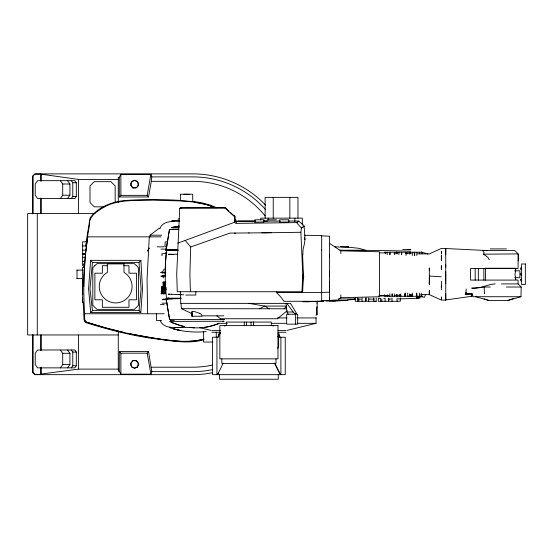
<?xml version="1.0" encoding="UTF-8"?>
<svg xmlns="http://www.w3.org/2000/svg" width="553" height="553" viewBox="0 0 553 553"><rect width="100%" height="100%" fill="white"/><g stroke="black" fill="none" stroke-linecap="round" stroke-linejoin="round"><path stroke-width="0.83" d="M33.007 334.959L33.007 372.473L34.936 374.402L40.777 374.402L41.15 374.07L41.15 367.268M41.15 350.263L41.157 334.959M82.632 298.178L82.632 300.597L82.632 297.493M82.632 279.555L82.632 281.677M253.53 325.606L253.537 322.074L253.53 325.606L254.166 325.606M321.659 250.537L321.659 250.06M329.553 299.284L329.553 298.095M329.553 292.447L329.553 289.171M329.553 287.442L329.553 285.659M329.553 283.827L329.553 281.961M329.553 276.21L329.553 274.267M329.553 272.76L329.553 271.91M329.553 257.477L329.553 254.961M362.07 301.288L362.07 297.963M355.268 297.963L355.268 301.288L365.471 301.288L365.471 297.963M381.846 301.288L381.846 299.201M394.407 253.896L394.407 252.237L390.086 252.237L390.086 254.636M404.941 293.104L404.941 296.297L404.941 294.638L404.941 296.297L400.614 296.297L400.614 294.638M406.047 253.896L406.047 252.237L401.727 252.237L401.727 254.636M416.616 294.638L416.575 296.297L412.255 296.297L412.255 294.638M429.322 294.155L429.322 290.636L429.322 294.631L441.377 300.079L445.746 300.079L445.746 293.477M429.322 270.465L429.322 268.081L429.322 276.03M441.377 299.629L441.391 296.947L441.377 298.959M441.377 289.717L441.377 285.707M445.746 299.588L445.746 299.954L471.723 296.297L471.723 293.809L465.488 293.809L465.343 294.486L471.723 293.809L471.723 296.297M445.746 283.717L445.746 264.666M445.746 254.774L445.725 248.518L441.377 248.456L429.322 253.896L417.391 253.868M246.583 325.606L246.597 322.074M251.228 325.606L250.972 322.074M355.351 299.263L354.597 299.38L354.597 298.751M398.084 298.917L414.577 298.433L416.914 298.178L416.955 297.507M396.881 252.237L397.102 253.834M409.787 294.701L409.78 296.297L407.734 296.297L407.734 293.104M416.582 294.652L416.575 296.297L416.575 293.104M419.45 293.104L419.45 296.297L421.393 296.297L421.4 294.701M429.446 276.051L429.328 284.214L429.446 276.051L441.377 276.797M83.8 286.572L84.049 273.949L85.342 255.894A384.964 384.439 0 0 1 87.761 236.857C83.766 262.267 82.915 288.113 84.699 313.758M82.68 282.058L82.653 291.666M421.421 296.297L421.448 294.701M422.015 253.834L422.015 252.237L414.695 252.237L414.729 255.438M317.298 301.129L317.256 302.795L316.8 302.802M181.011 298.171L166.529 298.171C164.794 282.293 164.759 266.242 166.529 250.364L178.128 250.364M165.16 274.26L165.506 262.288L166.557 250.364M185.2 240.424L190.688 246.97L189.886 274.267L190.398 291.728M189.479 207.645L182.739 207.375L179.739 208.329L176.704 274.267L177.278 291.728L302.664 291.728L303.417 274.267L302.719 258.189A12.256 1.825 87 0 1 302.671 254.636M316.89 306.804L316.634 310.233M414.653 253.896L414.722 252.237M301.986 291.728L302.781 274.267L300.867 232.281L301.426 228.057L304.337 226.039L298.807 221.062L288.528 221.062M149.282 236.857L147.063 279.23L147.665 313.758M166.052 250.156L166.1 249.12M195.914 291.728L195.741 295.053L185.684 295.053M465.343 294.486L465.889 293.809L466.158 288.991M163.895 289.675L163.66 293.871L163.017 290.014L163.377 287.802M164.303 288.88L164.193 290.913L164.635 290.913L164.559 289.558M165.451 249.12L165.395 250.156L167.49 250.156M234.728 222.202L234.431 216.562L225.202 208.211L225.154 207.465L228.804 211.052M465.488 293.809L465.889 293.809L465.992 292.178M90.595 260.345L88.577 288.811L90.706 312.556L140.821 312.556L142.515 288.811L140.884 260.345L90.595 260.345L92.462 262.399L138.99 262.399L140.884 260.345M475.67 296.719L488.769 300.459L507.889 300.459L520.988 296.719L521.196 287.028L518.078 283.91L501.46 283.91M83.261 267.113L83.544 263.767M92.462 262.399L89.994 288.797L92.434 310.62L90.706 312.556M140.821 312.556L139.059 310.62L141.098 288.804L138.99 262.399M151.287 181.336L151.805 176.891L150.9 174.354L120.879 174.354L119.282 177.389L119.282 196.958L148.536 196.958L151.287 181.336L192.79 181.336A92.932 92.932 0 0 1 265.136 215.933M163.536 284.94L163.875 282.168L163.024 282.168L163.232 289.71L165.306 289.71M164.469 289.71L163.812 285.853L164.276 282.168M166.259 249.562L169.384 229.564L178.184 229.371M166.66 250.156L166.19 250.779L166.28 250.156M515.244 271.378L515.79 269.062L514.995 274.475L515.79 279.472L515.244 277.157M85.48 246.064L85.888 243.576M86.157 241.91L90.104 217.827C98.033 207.23 111.741 201.734 124.695 200.539A415.697 415.697 1 0 1 180.79 200.469M148.536 196.958L147.195 195.354L150.9 174.354M303.058 249.209L303.39 247.654A314.664 94.77 0 0 0 304.876 236.352L304.095 226.212M169.446 230.255L166.094 249.555L167.511 249.597L166.329 249.562M137.635 366.867L138.388 363.397L136.149 360.667L132.803 360.68L130.798 363.397L131.559 366.888L134.759 368.194L137.635 366.867L134.51 368.229L132.195 367.275L130.791 365.167L131.13 362.602L133.19 360.577L136.508 360.791M131.559 181.654L130.798 185.137L132.803 187.854L136.501 187.75L138.395 185.165L137.642 181.667L134.51 180.306L131.559 181.654L134.759 180.347M521.002 267.963L520.885 269.498L521.251 267.299M277.8 348.459L278.636 345.355L278.636 339.141L277.8 336.037M168.34 297.797L167.863 298.71L166.888 298.959M489.253 259.786L487.974 257.428L483.605 254.193L484.062 252.735L482.686 250.592L486.571 250.571M225.147 207.555L186.831 207.437M150.9 374.181L151.805 371.644L148.536 351.584L119.282 351.584L119.282 371.153L120.879 374.181L150.9 374.181L147.195 353.18L148.536 351.584M223.177 363.148L218.062 373.793L216.935 374.658L216.935 337.247M218.373 373.068L217.654 374.333M32.745 334.634L32.745 372.584L34.936 374.402M417.086 296.187L424.469 297.265L425.561 294.756M164.262 268.931L162.534 271.834L160.909 272.429M159.935 228.334C163.197 220.592 172.833 221.394 179.794 221.4M147.499 251.193L149.186 248.069L147.824 250.564M220.205 333.127L217.64 337.247M132.195 181.26L130.791 183.368L131.13 185.932L133.19 187.965M136.992 367.275L138.395 365.167L138.056 362.602L136.149 360.667M60.36 198.548L62.71 195.223L62.71 184.004L60.36 180.672M67.556 198.548L69.913 195.223L69.913 184.004L67.556 180.672M71.309 198.548L72.775 196.474L72.775 182.753L71.309 180.672M76.307 196.474L74.835 198.548L37.576 198.548L35.226 195.223L35.226 184.004L37.576 180.672L74.835 180.672L76.307 182.753L76.307 196.474L72.775 196.474M60.36 367.863L62.71 364.538L62.71 353.312L60.36 349.987M67.556 367.863L69.913 364.538L69.913 353.312L67.556 349.987M71.309 367.863L72.775 365.782L72.775 352.067L71.309 349.987M76.307 365.782L74.835 367.863L37.576 367.863L35.226 364.538L35.226 353.312L37.576 349.987L74.835 349.987L76.307 352.067L76.307 365.782L72.775 365.782M165.7 253.813L166.633 252.5M224.573 326.125L225.389 325.606M169.418 298.254L168.112 298.91M284.124 308.781L286.606 306.079L264.528 306.079L248.912 303.369M32.745 213.9L32.745 175.958L34.825 173.877L192.79 173.877A100.39 100.39 0 0 1 265.578 205.128M33.007 213.576L33.007 176.061L34.936 174.14L40.777 174.14L78.478 179.428L118.273 179.428M119.282 196.958L120.879 195.354L120.879 174.354M170.31 320.035L170.766 319.579M162.582 299.781L163.488 299.194L166.114 299.816M277.412 318.749L287.138 310.779M150.05 236.857L150.05 235.191L158.877 228.541L160.017 228.541M337.883 299.933L340.828 297.728L379.441 296.747L379.441 251.795L340.828 250.806L329.553 243.396M298.682 221.145L297.072 222.299M235.46 223.384L296.636 222.61L297.949 221.67M263.878 222.023L254.926 222.112L254.726 219.811L263.878 219.811L263.878 222.023L263.532 221.905M288.818 222.023L279.866 222.112L279.673 219.811L288.818 219.811L288.818 222.023L288.472 221.905M302.698 227.179L303.611 226.543M254.726 222.023L255.078 221.905M279.673 222.023L280.018 221.905M259.433 308.781L264.528 306.079L269.242 308.781M355.088 299.173L354.597 299.38M483.605 254.193L518.078 253.896L518.078 268.447L470.562 268.447L470.562 280.088L518.078 280.088L518.078 283.91M181.308 207.548L179.739 208.329L225.202 208.211M163.564 272.505L162.098 272.926M177.824 243.126L234.921 222.133M218.829 323.553L209.469 326.498L204.499 327.39M218.58 323.657C209.393 327.321 199.308 328.676 189.485 327.404M190.688 246.97L229.924 233.096L235.412 233.076M507.889 300.459L513.329 298.585M348.625 247.626L334.641 246.7M204.098 339.176C179.621 344.906 154.446 337.765 130.183 333.894M132.803 360.68L133.19 360.577M354.48 298.772L354.494 299.408L355.005 299.297M416.955 298.178L420.19 297.784L416.838 298.191L416.838 297.528M168.257 298.682L162.52 299.373M286.966 330.39L316.067 323.318L316.019 317.92M161.469 253.986L166.647 252.942M224.11 319.579L169.508 319.579L170.013 319.579M203.248 339.438L195.002 341.001L186.555 341.547M161.531 255.223L162.561 255.002M203.407 339.908C186.61 344.367 169.19 340.344 152.331 338.429C129.907 335.194 107.939 329.505 86.337 322.758L85.017 322.019L84.049 319.897L83.164 301.931M171.057 321.673L169.84 321.397L224.055 321.245L223.115 321.272M171.036 321.874L170.137 321.549M165.513 253.156L166.916 252.894M179.013 226.136L171.534 227.539L179.013 227.539M171.741 227.49L179.158 226.108M354.494 299.408L355.434 299.249M177.859 219.092L179.414 218.85M355.074 298.959L338.166 298.966M41.15 374.07L78.478 369.114L118.273 369.114M354.286 299.436L347.339 299.982M417.577 297.666L419.457 297.445L417.577 297.791L417.577 296.94M174.789 220.654L171.741 221.546M176.76 249.949L177.651 249.859M490.297 287.028L484.117 287.028L471.723 288.175C480.128 289.233 487.207 284.214 495.205 283.91M518.078 260.795L518.493 260.76L518.493 254.525L518.078 254.484M383.727 298.426L385.109 298.323L385.109 301.288M206.234 331.62C193.868 332.699 181.204 331.731 169.446 327.563M321.659 300.784L336.777 299.996M316.344 301.42L317.035 301.399M180.119 298.585L173.483 298.585M342.729 300.604L343.876 300.562M344.567 300.535L347.906 300.431L345.127 300.514M302.892 301.848L313.095 301.516L309.687 301.641M329.401 301.012L336.134 300.797L332.733 300.922M325.931 301.129L336.134 300.811M344.719 300.549L336.452 300.791L339.798 300.687M315.258 301.447L313.938 301.496L323.823 301.185L320.332 301.295M306.424 301.738L313.095 301.53M171.008 229.371L169.626 229.412L169.889 229.827M181.073 298.585L166.094 298.979L169.571 318.791M379.441 295.71L388.925 295.454M394.966 295.288L401.001 295.115M409.628 294.88L412.213 294.811M420.84 294.569L429.328 294.645M465.889 293.809L472.559 293.809L472.76 296.719L520.988 296.719M340.489 300.666L341.636 300.638M168.99 298.903L172.647 298.807M166.301 298.973L167.511 298.945M321.659 292.378L329.553 292.191M85.127 254.034L82.632 254.09L82.632 265.661M300.867 232.281L261.797 232.834M409.697 249.548L410.395 249.534L408.902 249.534M181.93 327.48C176.027 327.044 164.531 329.602 160.197 320.892M234.624 233.083L271.323 232.716M177.831 327.48L178.294 327.48M248.698 232.979L249.182 232.979M171.693 254.297L168.354 254.318L168.817 254.318M177.513 327.48L177.209 327.48M179.49 220.502L171.755 220.433M388.863 299.014L391.171 298.993M189.195 194.248L183.921 194.248M166.177 289.848L165.596 289.689M177.955 327.48L178.308 327.48M169.211 254.311L170.442 254.311M401.416 254.636L401.416 252.237L395.685 252.237L397.116 252.237M160.833 276.113L162.236 276.355L163.771 277.896M378.674 295.959L385.151 295.945M405.19 294.638L405.252 296.297L410.976 296.297L409.552 296.297L409.559 293.899M176.932 327.48L178.038 327.694L177.271 327.48M237.624 221.138L255.521 221.096M171.624 229.108L178.951 229.108M348.321 246.624L346.634 246.624M409.04 249.534L407.443 249.534M384.28 252.237L389.775 252.237L389.775 254.636M163.024 282.168L165.997 282.168M374.27 299.083L368.892 299.083M373.393 301.288L374.699 301.288M376.206 297.963L376.206 301.288L375.494 301.288M223.357 321.397L223.758 321.397L223.122 321.39M151.805 176.891L192.79 176.891A97.376 97.376 0 0 1 265.405 209.387M119.282 177.389L118.273 177.389L118.273 202.474M72.775 182.753L76.307 182.753M62.71 184.004L69.913 184.004M62.71 195.223L69.913 195.223M120.879 195.354L147.195 195.354M104.247 206.829L94.273 206.829L90.001 202.564L90.001 185.932L94.273 181.667L110.897 181.667L115.169 185.932L115.169 202.564M95.012 213.576L27.65 213.576L27.65 334.959L118.273 334.959M267.196 219.811L276.348 219.811M237.728 221.096L255.597 221.082M267.521 221.069L263.214 221.076L276.161 221.096M276.541 221.062L279.963 221.062M150.05 235.191L161.628 235.191M161.123 236.857L87.609 236.857C87.906 232.958 88.86 229.129 89.42 225.271C88.604 215.981 97.155 211.426 103.805 207.251C118.826 198.762 136.771 200.912 153.299 200.131C173.918 201.306 195.803 199.253 215.2 207.741M86.786 241.813L82.632 241.813L82.632 253.516L85.127 253.551L82.632 253.516M167.628 241.848L165.209 241.848L164.974 246.832L166.723 246.832M82.632 245.954L86.786 245.954M340.378 246.624L348.68 246.624M157.19 246.832L163.888 246.832M490.221 248.912L506.437 248.912M160.985 249.12L166.971 249.12M402.729 249.534L410.886 249.534M166.785 249.949L177.776 249.949M82.632 250.163L85.957 250.163M484.331 250.571L514.753 250.571L518.078 253.896M85.127 253.468L82.632 253.468L85.121 253.578M82.632 257.276L85.127 257.276M82.632 261.286L84.291 261.286M82.632 261.507L84.291 261.507M107.51 265.723L102.36 265.723L102.36 273.203L94.881 273.203L94.881 299.809L102.36 299.809L102.36 307.295L128.967 307.295L128.967 299.809L136.453 299.809L136.453 273.203L128.967 273.203L128.967 265.723L123.817 265.723M84.291 267.355L82.632 267.355L82.632 274.267M485.022 268.24L515.79 268.24M76.749 270.113L82.998 270.113M514.719 270.825L519.896 270.825L519.896 277.71L514.719 277.71M160.792 272.353L165.596 272.353M165.914 272.857L162.43 272.857M162.43 275.684L165.741 275.684M161.172 276.189L165.575 276.189M76.749 278.429L82.998 278.429M164.372 284.94L163.398 284.94L163.335 282.168M163.812 285.853L164.649 285.853M163.619 286.323L163.176 286.323L162.748 289.095L162.285 286.323L162.285 293.871L162.596 290.975L163.176 293.871L164.027 293.871L164.103 292.544L164.725 292.544L164.801 293.871L165.167 293.871L164.932 289.675M163.536 289.71L163.446 286.813L164.282 286.813M506.361 287.028L521.196 287.028M276.521 291.728L276.652 292.599L321.659 292.599M168.817 294.224L168.354 294.224L169.584 294.224M166.978 298.585L180.485 298.585M366.314 297.963L366.314 301.288L376.206 301.288M162.077 303.162L166.999 303.162M160.432 304.613L164.158 304.613M180.942 303.369L181.46 308.685L286.565 308.781M92.434 310.62L139.059 310.62M286.53 307.731L286.972 312.01L293.166 312.01L295.343 314.242M164.165 313.758L84.367 313.758L84.803 320.429L86.095 321.984L106.031 327.984L124.46 332.63M295.136 313.758L296.318 313.758M315.984 315.03L316.42 315.03M223.861 315.839L201.921 315.839L201.769 314.94A6.104 2.012 16.2 0 0 199.688 313.357M201.88 316.254L192.022 316.254L191.891 311.927A4.984 1.127 17.9 0 1 192.057 311.636A4.777 1.065 16.7 0 1 195.085 311.74L199.716 313.351M277.475 317.92L286.889 317.92M296.899 317.92L316.461 317.92M220.55 318.749L277.274 318.749M161.607 320.408L156.458 320.408L156.458 313.758M170.331 320.491L174.243 320.491M217.903 323.318L227.276 323.318M271.399 323.318L286.565 323.318M297.203 323.318L316.067 323.318M192.582 327.48L175.08 327.466M211.806 330.39L220.578 330.39M278.062 330.39L286.012 330.39M211.806 332.256L220.578 332.256M278.062 332.256L286.012 332.256M220.384 333.715L218.663 333.715L218.663 337.247M217.847 337.247L212.566 337.247L212.566 374.658L285.251 374.658L285.251 337.247L279.134 337.247M212.891 342.031L203.635 342.031L203.635 331.696M72.775 352.067L76.307 352.067M119.282 351.584L120.879 353.18L147.195 353.18M62.71 353.312L69.913 353.312M62.71 364.538L69.913 364.538M151.287 367.199L192.79 367.199A92.932 92.932 0 0 0 212.311 365.125M119.282 371.153L118.273 371.153L118.273 331.517M151.805 371.644L192.79 371.644A97.376 97.376 0 0 0 212.732 369.584M34.825 374.658L192.79 374.658A100.39 100.39 0 0 0 212.829 372.639M163.446 286.813L164.075 289.71M404.367 296.007L405.702 296.014M316.772 310.247L316.952 315.03L317.235 303.369L316.772 303.355M348.328 250.419C367.704 250.108 392.768 250.772 410.658 251.131M357.369 299.069L361.213 299.083M132.803 187.854L136.149 187.875L138.056 185.932L138.388 183.396L136.992 181.26M169.322 294.224L171.693 294.244M399.287 295.979L400.98 295.993M410.464 296.021L412.179 296.035M224.076 319.579L223.53 319.579L223.944 319.579M385.268 252.237L385.42 253.834M304.668 235.288L321.659 235.578M168.575 249.624L166.854 249.576L167.393 249.603M339.922 250.17L365.955 250.336L358.883 248.304L348.957 247.226M167.165 249.583L167.041 249.583M168.416 249.617L177.955 249.866M169.432 249.645L170.704 249.679M172.571 249.728L175.142 249.797M177.935 294.376L181.045 294.459M379.441 252.825L386.34 253.011M394.102 253.226L397.552 253.322M405.314 253.537L411.356 253.703M302.498 276.604L303.936 276.645M179.158 294.438L180.81 294.493M321.659 235.806L329.553 236.221L329.553 300.369M487.587 250.571L445.759 248.532L445.746 266.975M189.396 327.39L194.428 327.839M180.7 341.298C148.55 338.567 116.752 332.049 86.095 321.984L84.803 320.429M162.838 299.553L165.036 299.816M194.11 202.156L207.043 204.728L214.73 207.555M193.654 201.52L202.094 202.847L210.327 205.149L216.652 207.741M184.578 326.533L181.052 325.8L171.285 322.385M184.426 326.498L180.879 325.752L171.008 322.254M168.112 249.631L169.688 250.751M199.557 327.639L210.88 330.383M421.248 252.057L427.566 253.813M272.698 325.606L273.244 326.125M426.702 253.516L427.96 253.945M484.103 298.855L488.769 300.459M162.762 275.615L163.508 275.878M134.51 180.306L137.642 181.667M280.495 374.478L274.647 363.148M181.46 308.685L192.029 313.689M167.877 249.707L168.561 250.461M280.177 337.247L277.945 333.666M216.859 315.839L220.412 318.749M230.041 212.172L234.984 216.645L235.288 222.271M234.507 219.216L237.016 221.504M234.984 220.502L236.643 222.099M276.652 292.599L280.876 297.085L283.869 301.288L321.659 301.288L321.659 235.322M235.481 220.958L236.677 222.195M296.636 222.61L301.426 228.057M192.119 312.355L191.891 311.927M286.848 303.369L293.166 312.01M296.719 313.758L290.477 303.369L180.707 303.369L180.589 291.728M286.972 312.01L288.244 314.242M274.627 363.114L279.452 373.075M160.895 293.712L161.683 294.002L161.905 293.297L161.974 286.336L161.58 292.06L161.068 291.735M234.596 215.822L234.97 216.61M279.604 373.448L280.889 374.658L280.889 337.247M521.175 281.104C519.938 275.325 522.295 283.274 521.002 280.571M169.508 319.579L166.197 298.979M286.53 307.758L286.06 303.369M165.637 287.581L165.471 282.168M484.117 287.028L484.476 293.878M82.694 292.523L82.784 294.231M165.962 287.539L165.803 289.71L165.734 287.194M191.946 313.295L192.022 316.254L191.946 312.894M164.628 282.168L164.801 287.581L165.216 287.906L165.395 282.168L165.34 289.848L164.87 289.848L164.587 288.804L164.365 282.168M414.377 253.896L414.335 252.237L407.105 252.237L407.105 253.834M405.218 294.638L405.252 296.297L405.252 293.104M421.676 294.701L421.69 296.297L422.637 296.297L416.893 296.297L416.893 293.104M441.377 251.477L441.391 253.848L441.377 251.207M421.241 293.104L421.255 296.297M414.342 253.896L414.335 252.237L414.335 255.438M445.746 281.539L445.746 271.737M418.082 297.929L416.768 297.853M82.632 278.74L82.639 283.931L82.632 274.765M82.632 301.074L82.632 302.588M41.15 174.465L41.15 181.266M41.15 198.271L41.157 213.576M485.506 268.447L485.506 280.088M483.875 268.447L483.875 280.088M478.345 268.447L478.345 280.088M475.186 268.447L475.186 280.088M445.746 282.583L445.746 300.079M441.377 281.359L441.377 287.484M429.322 277.039L429.328 284.214M419.423 252.237L419.423 253.834M416.796 252.237L416.796 255.438M412.344 252.237L412.344 255.438M412.255 293.104L412.255 296.297M410.036 294.638L410.036 296.297M409.842 252.237L409.842 253.896M409.787 294.638L409.787 296.297M409.704 252.237L409.704 253.896M406.047 252.237L406.047 255.438M400.614 293.906L400.614 296.297M400.289 297.963L400.289 301.288L388.835 301.288L388.835 298.793M399.556 294.701L399.556 296.297L392.326 296.297L392.326 293.906M398.934 252.237L398.934 254.636M397.095 297.963L397.095 301.288M396.957 294.638L396.957 296.297M396.826 294.638L396.826 296.297M396.625 252.237L396.625 253.896M394.407 252.237L394.407 254.636M394.317 293.906L394.317 296.297M392.022 297.963L392.022 301.288M391.939 293.906L391.939 296.297L384.653 296.297L384.653 294.701M389.872 293.906L389.872 296.297M388.51 298.295L388.51 301.288L378.307 301.288L378.307 298.371L380.713 298.357L380.713 301.288M387.211 252.237L387.211 254.636M387.238 294.701L387.238 296.297M373.8 297.963L373.8 301.288M368.72 297.963L368.72 301.288M365.471 298.793L365.471 301.288M358.8 298.793L358.8 301.288M357.673 297.963L357.673 301.288M340.828 250.806L340.828 253.633M340.828 294.901L340.828 297.728M302.332 225.023L302.332 218.152L260.76 218.152L260.76 219.866M297.97 218.152L297.97 197.366L265.129 197.366L265.129 218.152M295.606 314.242L295.606 324.155M294.853 218.152L294.853 221.587M289.862 197.366L289.862 218.152M279.154 333.715L279.154 336.542M278.256 374.658L278.256 379.234L219.562 379.234L219.562 374.658M275.995 358.862L275.995 363.439L221.829 363.439L221.829 358.862M273.23 197.366L273.23 218.152M271.274 325.606L271.274 322.074L226.55 322.074L226.55 325.606M268.246 218.152L268.246 219.866M244.295 322.074L244.295 325.606M216.251 332.18L216.251 337.482M120.879 353.18L120.879 374.181M82.632 285.977L82.632 292.89M82.632 293.394L82.632 302.18M78.478 179.428L78.478 213.576M78.478 334.959L78.478 369.114M77.019 270.113L77.019 278.429M40.777 174.14L40.777 180.997M40.777 198.147L40.777 213.576M40.777 334.959L40.777 350.395M40.777 367.538L40.777 374.402M37.286 213.576L37.286 334.959M304.53 237.403A23.496 1.41 88.6 0 1 304.821 239.629M302.346 291.97A134.469 20.62 -87 0 1 303.106 274.253M302.809 255.085A12.871 1.507 88.3 0 1 303.127 249.811M234.776 217.771A187.612 2.489 74.4 0 1 234.541 215.622M171.209 294.327A30.643 0.671 2.7 0 1 180.962 294.59M173.366 254.449A30.629 0.857 -3.1 0 1 168.437 254.484M177.16 254.214A36.546 0.809 -2.7 0 1 170.939 254.339M177.817 294.611A36.546 0.622 2.4 0 1 183.72 294.784M348.687 247.495A4.286 0.491 -3.1 0 1 348.597 247.626M441.377 267.196L441.377 269.456L441.342 265.668L441.377 267.196M441.377 255.244L441.377 260.76L441.377 255.244M180.416 194.248L180.382 200.608L192.776 201.569L192.693 194.248L180.416 194.248M521.403 274.136C520.905 278.242 520.608 270.666 521.403 274.136M94.798 265.64L92.8 267.846L92.8 305.173L94.798 307.378L97.003 309.369L134.331 309.369L136.536 307.378L138.526 305.173L138.526 267.846L136.536 265.64L134.331 263.643L97.003 263.643L94.798 265.64M85.121 254.083L82.632 254.09L85.127 254.09M123.976 263.85L107.351 263.85L107.351 272.346A16.417 16.417 0 0 0 103.114 297.092A16.417 16.417 0 0 0 128.22 297.092A16.417 16.417 0 0 0 123.976 272.346L123.976 263.85M525.35 263.981L521.61 263.981L521.61 284.553L525.35 284.553L525.35 263.981M297.666 314.242L286.675 314.242L286.675 324.155L297.666 324.155L297.666 314.242M277.979 325.606L219.845 325.606L219.845 358.862L277.979 358.862L277.979 325.606M177.776 327.48L177.776 327.48M180.617 330.556L173.746 328.938L180.617 330.556"/></g></svg>
